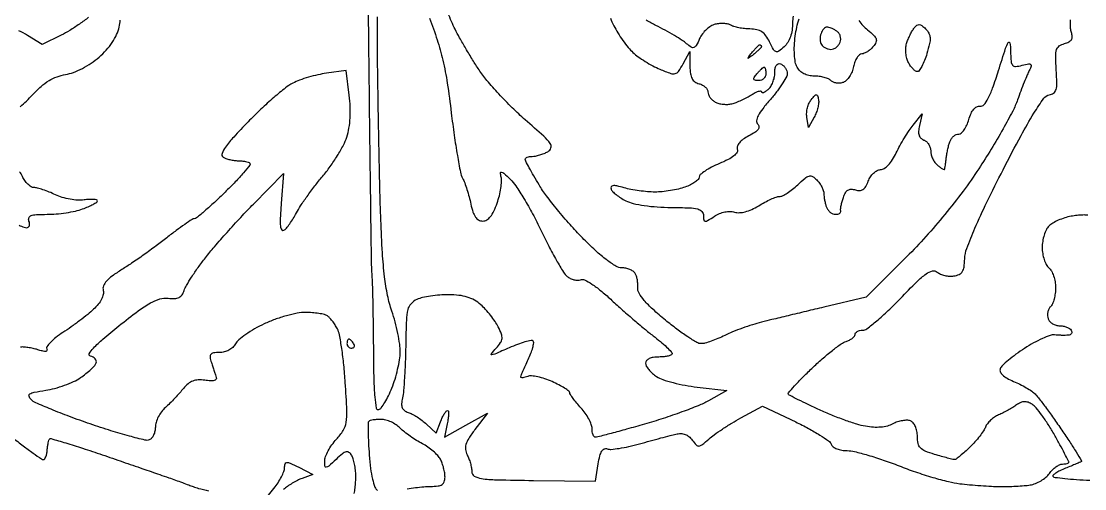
# Model space of a CAD drawing. Extents: x 0 to 102, y 0 to 135.
# Drawn here: x 64.88 to 85.07, y 15.01 to 23.88 of the extents above; entities that cross this region are included whole.
import ezdxf

# ---------------------------------------------------------------- set-up
doc = ezdxf.new("R2010")
doc.units = 0
doc.header["$MEASUREMENT"] = 0

msp = doc.modelspace()

# ---------------------------------------------------------------- linework, layer by layer
for points in [[(71.452934, 25.4646, 0.000326), (71.476821, 23.121806, 0.000501), (71.500859, 21.093159, 0.00016), (71.524013, 19.335023, 0.014586), (71.535013, 19.0773, -0.010903), (71.544843, 18.880945, -0.001861), (71.554006, 18.506955, -0.002029), (71.561352, 18.067573, -0.001808), (71.565481, 17.6109, 0.004626), (71.573219, 17.083724, 0.017316), (71.592603, 16.75308, 0.0206), (71.621019, 16.542895, 0.457705), (71.667901, 16.515, 0.155265), (71.713994, 16.548595, 0.021453), (71.780791, 16.648356, 0.022908), (71.85143, 16.777262, 0.017576), (71.916974, 16.9239, 0.022712), (71.97583, 17.090401, 0.016756), (72.026258, 17.279317, 0.017007), (72.061916, 17.46145, 0.035959), (72.074473, 17.604706, 0.039061), (72.065113, 17.754199, 0.015096), (72.029788, 17.958992, 0.014839), (71.977961, 18.17967, 0.017756), (71.915717, 18.383884, -0.032946), (71.836037, 18.676913, -0.019881), (71.77872, 19.032376, -0.014891), (71.737274, 19.48992, -0.006174), (71.707344, 20.110279, -0.002797), (71.688847, 20.721222, -0.001162), (71.670394, 21.546707, -0.001149), (71.654711, 22.431179, -0.001484), (71.64459, 23.243212, -0.002156), (71.640836, 23.967696, -0.003475)], [(76.064169, 23.941665, 0.028315), (76.127593, 23.798561, 0.02148), (76.205413, 23.661618, 0.015706), (76.302897, 23.516376, 0.015926), (76.404144, 23.384396, 0.033496), (76.492471, 23.290188, 0.032755), (76.591334, 23.209396, 0.016479), (76.725595, 23.12014, 0.01629), (76.871009, 23.036655, 0.023208), (77.0056, 22.972933, 0.012578), (77.209838, 22.893569, 0.144197), (77.295031, 22.888533, 0.189103), (77.358472, 22.932044, 0.024697), (77.445208, 23.074645), (77.571426, 23.3073), (77.574813, 23.02443, 0.031572), (77.585174, 22.88672, 0.087034), (77.61493, 22.794418, 0.118248), (77.667694, 22.734365, 0.089924), (77.7474, 22.697313, -0.058731), (77.812099, 22.671987, -0.064545), (77.866897, 22.63292, -0.073309), (77.904001, 22.586677, -0.133237), (77.9166, 22.540237, 0.102597), (77.926738, 22.49135, 0.05529), (77.957407, 22.437715, 0.051699), (78.002383, 22.387779, 0.056081), (78.055516, 22.349666, 0.064537), (78.121668, 22.323144, 0.037522), (78.206011, 22.308022, 0.036879), (78.2943, 22.30549, 0.050762), (78.372766, 22.317067, 0.029786), (78.454702, 22.343087, 0.015059), (78.55463, 22.385, 0.014901), (78.655557, 22.434636, 0.021453), (78.74145, 22.484935, -0.021935), (78.814523, 22.527632, -0.044525), (78.875885, 22.553283, -0.076323), (78.917301, 22.559737, -0.414874), (78.9318, 22.545271, 0.345385), (78.942972, 22.531028, 0.142649), (78.969077, 22.532146, 0.064048), (79.00994, 22.552093, 0.027676), (79.0587, 22.5882, 0.07926), (79.107326, 22.643654, 0.044299), (79.148323, 22.723737, 0.042816), (79.176232, 22.814268, 0.053414), (79.1856, 22.901709, -0.039833), (79.192357, 22.986386, -0.097675), (79.213916, 23.044726, -0.162555), (79.248063, 23.073475, -0.176528), (79.29135, 23.07469, -0.086286), (79.333614, 23.051953, -0.056182), (79.373191, 23.012961, -0.054605), (79.404288, 22.964605, -0.067772), (79.421458, 22.913994, -0.164399), (79.411942, 22.843494, -0.022897), (79.339517, 22.712738, -0.024182), (79.235772, 22.561085, -0.018368), (79.108305, 22.405078, 0.014019), (78.956141, 22.222114, 0.046172), (78.871063, 22.090379, 0.082792), (78.84001, 21.995387, 0.238403), (78.861018, 21.931422, -0.177261), (78.883897, 21.882125, -0.18502), (78.869, 21.830757, -0.08844), (78.807492, 21.773889, -0.023141), (78.690632, 21.706432, 0.034008), (78.58685, 21.643481, 0.061487), (78.513297, 21.576852, 0.085342), (78.474588, 21.512517, 0.186568), (78.474447, 21.455896, -0.233509), (78.468848, 21.395467, -0.085763), (78.410599, 21.32936, -0.052022), (78.300174, 21.258043, -0.019829), (78.133453, 21.181613, 0.020191), (77.985796, 21.113794, 0.028748), (77.861158, 21.04103, 0.028253), (77.769686, 20.972585, 0.220645), (77.747717, 20.925626, -0.193398), (77.729974, 20.881881, -0.045927), (77.669231, 20.829503, -0.04063), (77.583003, 20.777981, -0.030496), (77.480976, 20.735276, -0.027888), (77.356937, 20.699653, -0.015709), (77.203166, 20.669682, -0.015642), (77.0456, 20.649116, -0.024633), (76.909367, 20.6424, -0.021096), (76.772184, 20.648191, -0.013002), (76.611578, 20.66599, -0.013033), (76.453438, 20.691907, -0.022703), (76.324173, 20.722706, 0.013738), (76.187799, 20.757793, 0.077598), (76.113085, 20.762991, 0.249505), (76.081117, 20.7423, 0.208426), (76.077178, 20.701556, 0.116475), (76.105864, 20.6544, 0.029157), (76.173214, 20.593631, 0.02819), (76.260565, 20.531348, 0.025097), (76.357747, 20.476621, 0.058709), (76.497166, 20.426455, 0.020428), (76.70726, 20.386645, 0.019055), (76.955056, 20.3597, 0.016158), (77.218238, 20.349721, -0.006996), (77.562422, 20.342984, -0.052935), (77.723132, 20.320445, -0.14705), (77.801292, 20.2739, -0.186863), (77.831588, 20.1963, 0.037711), (77.838164, 20.112309, 0.350746), (77.86317, 20.089357, 0.15449), (77.910403, 20.100847, 0.008712), (78.039358, 20.182165, -0.046009), (78.135049, 20.232971, -0.047178), (78.237625, 20.264909, -0.050545), (78.336587, 20.275494, -0.078381), (78.421339, 20.262608, 0.090071), (78.513353, 20.250796, 0.051015), (78.624738, 20.268077, 0.043665), (78.748916, 20.312442, 0.0308), (78.879617, 20.382492, -0.016092), (78.99645, 20.449602, -0.0181), (79.112932, 20.506303, -0.017634), (79.214796, 20.547173, -0.08679), (79.275556, 20.5578, 0.118065), (79.333534, 20.571684, 0.025849), (79.423091, 20.623171, 0.025546), (79.522956, 20.695152, 0.022095), (79.620123, 20.78034, -0.014397), (79.759882, 20.906725, -0.116133), (79.836308, 20.946046, -0.201404), (79.902112, 20.935861, -0.058656), (79.984303, 20.870983, -0.042076), (80.034778, 20.811214, -0.036135), (80.077455, 20.740811, -0.03775), (80.10683, 20.670798, -0.080621), (80.1162, 20.613062, 0.03162), (80.119865, 20.555162, 0.01717), (80.131284, 20.484748, 0.017045), (80.147875, 20.413637, 0.025787), (80.167551, 20.353219, 0.070559), (80.195986, 20.30206, 0.063449), (80.238436, 20.258709, 0.066819), (80.287862, 20.229368, 0.100912), (80.336751, 20.2194, 0.052878), (80.38064, 20.224054, 0.087524), (80.415058, 20.238038, 0.125291), (80.434766, 20.258732, 0.194907), (80.437839, 20.28285, -0.09403), (80.43527, 20.319085, -0.01797), (80.445354, 20.384615, -0.018584), (80.46297, 20.461304, -0.016157), (80.486962, 20.540185, -0.046895), (80.526807, 20.629101, -0.125143), (80.574523, 20.678904, -0.145312), (80.635406, 20.695701, -0.072106), (80.715157, 20.682555, 0.079495), (80.796637, 20.670351, 0.147251), (80.859942, 20.690099, 0.115069), (80.912011, 20.746342, 0.038627), (80.96004, 20.84822, -0.055649), (81.002786, 20.931439, -0.057372), (81.062461, 21.002244, -0.063582), (81.129216, 21.050801, -0.122444), (81.192756, 21.067583, 0.144867), (81.263501, 21.089642, 0.056496), (81.34242, 21.156504, 0.046764), (81.42105, 21.257485, 0.031989), (81.491312, 21.384833, -0.015387), (81.56061, 21.520919, -0.010877), (81.646363, 21.669477, -0.010992), (81.734612, 21.807995, -0.02268), (81.810736, 21.9114), (81.981747, 22.1229), (81.93098, 21.901716, 0.037018), (81.914959, 21.796858, 0.093157), (81.923268, 21.720337, 0.126218), (81.956093, 21.6662, 0.102413), (82.013407, 21.629421, -0.094729), (82.06433, 21.597827, -0.066835), (82.107474, 21.545885, -0.06465), (82.136644, 21.482372, -0.075498), (82.1466, 21.416814, 0.066622), (82.155909, 21.34726, 0.044492), (82.183877, 21.27182, 0.044351), (82.224923, 21.20218, 0.064298), (82.2735, 21.15, 0.017829), (82.322951, 21.111853, 0.032353), (82.366295, 21.084875, 0.039137), (82.399271, 21.070393, 0.415813), (82.411197, 21.076191, 0.043733), (82.41635, 21.097005, 0.003624), (82.424578, 21.152173, 0.004821), (82.433296, 21.218255, 0.003699), (82.441589, 21.290605, -0.016677), (82.452847, 21.370449, -0.011797), (82.470572, 21.459246, -0.011925), (82.491559, 21.54338, -0.024528), (82.512737, 21.607855, -0.067008), (82.540812, 21.659219, -0.062399), (82.582064, 21.702736, -0.066598), (82.62966, 21.732212, -0.105762), (82.67635, 21.7422, 0.187773), (82.725031, 21.76115, 0.054129), (82.77927, 21.822967, 0.046279), (82.830136, 21.911899, 0.035201), (82.869355, 22.01715, -0.033847), (82.912109, 22.132843, -0.068747), (82.963434, 22.214905, -0.098228), (83.020746, 22.261134, -0.161796), (83.0816, 22.271088, 0.259767), (83.155305, 22.29796, 0.058541), (83.232983, 22.412498, 0.034107), (83.321399, 22.615483, 0.009243), (83.433079, 22.947888, -0.002322), (83.568075, 23.368909, -0.059105), (83.618548, 23.478098, -0.70071), (83.648283, 23.471987, -0.030256), (83.661328, 23.319279, 0.013212), (83.671476, 23.121045, 0.152318), (83.700035, 23.049517, 0.249483), (83.757538, 23.025232, 0.039154), (83.882944, 23.046453, -0.013704), (84.003915, 23.073314, -0.206405), (84.045105, 23.064276, -0.340763), (84.054685, 23.032271, -0.029767), (84.017344, 22.949875, 0.021222), (83.977746, 22.866324, 0.005056), (83.919235, 22.723993, 0.005189), (83.855318, 22.558978, 0.005108), (83.794493, 22.3918, -0.035011), (83.701637, 22.177411, -0.008594), (83.518688, 21.839243, -0.008759), (83.295097, 21.458171, -0.00865), (83.057384, 21.08355, -0.014261), (82.758968, 20.657717, -0.011621), (82.416267, 20.218886, -0.011602), (82.052823, 19.795579, -0.014046), (81.691942, 19.416454), (80.9199, 18.64971), (80.1162, 18.457905, 0.000341), (79.780578, 18.377566, 0.000317), (79.436756, 18.294787, 0.000315), (79.131093, 18.220785, 0.00107), (78.9318, 18.171952, 0.015691), (78.763194, 18.124595, 0.010091), (78.570728, 18.059663, 0.010142), (78.384779, 17.988428, 0.01872), (78.23722, 17.921901, -0.015544), (78.107067, 17.862224, -0.016331), (77.975558, 17.811796, -0.016186), (77.859624, 17.775789, -0.067294), (77.787223, 17.766, -0.133537), (77.707321, 17.787727, -0.012451), (77.532288, 17.896469, -0.015304), (77.327486, 18.04004, -0.011436), (77.110502, 18.21015, -0.012671), (76.869509, 18.418596, -0.030992), (76.706241, 18.58684, -0.041781), (76.608167, 18.722799, -0.158904), (76.584989, 18.8235, 0.037994), (76.585932, 18.896037, 0.029895), (76.576308, 18.974062, 0.030729), (76.558441, 19.045848, 0.062944), (76.534247, 19.09845, 0.103687), (76.495455, 19.138982, 0.051404), (76.432637, 19.173136, 0.047893), (76.357441, 19.19636, 0.051005), (76.280788, 19.2042, -0.136502), (76.168923, 19.235319, -0.027302), (75.995998, 19.352926, -0.023663), (75.783331, 19.531745, -0.012019), (75.532463, 19.77525, -0.012399), (75.298597, 20.025556, -0.009992), (75.059541, 20.305559, -0.010128), (74.849105, 20.57313, -0.025399), (74.709882, 20.778657, -0.005162), (74.60954, 20.948243, -0.007526), (74.524928, 21.099898, -0.004132), (74.456776, 21.229038, -0.119902), (74.448, 21.265107, -0.223187), (74.457728, 21.285814, -0.076333), (74.486911, 21.30331, -0.058057), (74.529739, 21.315242, -0.038953), (74.580462, 21.3192, 0.049554), (74.642942, 21.325408, 0.022677), (74.722549, 21.345176, 0.022194), (74.805186, 21.37377, 0.02848), (74.878153, 21.407628, 0.197654), (74.936679, 21.478667, 0.232953), (74.923025, 21.563874, 0.055054), (74.801854, 21.700193, 0.004654), (74.449644, 22.012142, -0.015043), (74.201434, 22.241355, -0.01188), (73.946586, 22.503479, -0.012056), (73.721482, 22.758352, -0.02899), (73.570866, 22.960064, -0.007422), (73.449419, 23.150133, -0.005437), (73.320116, 23.364453, -0.005495), (73.202083, 23.570127, -0.012117), (73.117517, 23.7303, -0.012107), (73.048978, 23.876905, -0.009739), (72.982224, 24.037636, -0.00987)], [(66.160356, 23.958176, -0.013845), (65.983782, 23.827554, -0.013859), (65.800877, 23.707326, -0.023591), (65.640909, 23.618555), (65.279723, 23.439854), (64.997987, 23.613977, 0.034697), (64.834113, 23.700169, 0.062926)], [(64.861756, 22.261626, 0.017367), (64.978148, 22.367723, 0.012582), (65.100498, 22.49346, -0.026823), (65.256953, 22.645346, -0.042409), (65.407688, 22.755753, -0.04773), (65.560416, 22.829911, -0.049559), (65.722533, 22.872622, 0.050593), (65.870768, 22.912002, 0.02873), (66.040554, 22.987459, 0.027756), (66.209999, 23.087001, 0.032554), (66.358122, 23.200011, 0.03127), (66.495104, 23.335342, 0.035209), (66.608355, 23.481703, 0.037959), (66.691972, 23.630393, 0.055468), (66.73998, 23.7726, 0.034782), (66.759488, 23.905994, 0.022302)], [(72.627892, 23.939085, -0.017275), (72.776272, 23.531306, -0.021571), (72.884238, 23.143159, -0.018787), (72.968458, 22.706643, -0.009134), (73.044763, 22.143832, 0.005917), (73.09938, 21.720544, 0.007839), (73.159674, 21.336765, 0.005836), (73.218711, 21.018088, 0.074272), (73.259559, 20.903751, -0.033404), (73.29844, 20.817752, -0.012178), (73.342217, 20.691382, -0.012012), (73.383531, 20.550419, -0.014057), (73.415709, 20.414803, 0.025763), (73.455479, 20.263091, 0.074938), (73.503217, 20.166123, 0.116125), (73.563384, 20.112007, 0.125982), (73.639573, 20.0925, 0.136415), (73.71643, 20.113866, 0.086828), (73.786946, 20.175158, 0.060459), (73.852445, 20.279336, 0.026321), (73.914369, 20.4309, 0.02254), (73.95651, 20.572031, 0.022613), (73.985722, 20.71623, 0.023138), (73.999617, 20.843918, 0.078591), (73.991719, 20.927036, -0.038229), (73.977919, 21.005009, -0.517236), (73.996417, 21.021066, -0.122661), (74.04139, 20.997428, -0.006186), (74.164712, 20.884736, -0.057678), (74.269655, 20.76085, -0.011884), (74.422847, 20.518559, -0.012352), (74.588063, 20.226859, -0.011348), (74.743608, 19.919079, 0.007918), (74.893298, 19.617768, 0.010165), (75.040929, 19.345755, 0.008235), (75.172182, 19.123804, 0.082072), (75.242706, 19.042464, 0.059225), (75.302923, 19.003491, 0.052636), (75.373012, 18.977833, 0.055715), (75.441967, 18.968507, 0.097691), (75.498497, 18.978306, -0.20923), (75.573465, 18.974848, -0.029381), (75.711291, 18.896417, -0.027592), (75.879997, 18.773082, -0.015655), (76.070625, 18.606647, 0.005707), (76.269027, 18.426344, 0.004168), (76.49334, 18.230443, 0.004211), (76.709064, 18.048324, 0.00927), (76.877634, 17.913626, -0.010078), (77.014579, 17.803837, -0.014636), (77.130487, 17.701104, -0.010131), (77.221405, 17.612103, -0.18574), (77.237184, 17.57565, -0.304773), (77.222118, 17.551102, -0.045344), (77.164478, 17.530838, -0.038264), (77.083084, 17.516788, -0.023616), (76.986, 17.5122, 0.03484), (76.878912, 17.504729, 0.073433), (76.799163, 17.481286, 0.10977), (76.750051, 17.44386, 0.177056), (76.7322, 17.39503, 0.129385), (76.746535, 17.340559, 0.043328), (76.793484, 17.272124, 0.039701), (76.860992, 17.20212, 0.036053), (76.940825, 17.141163, 0.063884), (77.057913, 17.08425, 0.017818), (77.253661, 17.026002, 0.017673), (77.481845, 16.975396, 0.017719), (77.712834, 16.941083), (78.276218, 16.8777), (77.925105, 16.680754, -0.031491), (77.733717, 16.588722, -0.008765), (77.423076, 16.469045, -0.00881), (77.065991, 16.345702, -0.009141), (76.709124, 16.236604, -0.001813), (76.373076, 16.141869, -0.002737), (76.079621, 16.062016, -0.001068), (75.827229, 15.995396, -0.064071), (75.780628, 15.9894, -0.232125), (75.756248, 16.001363, -0.072647), (75.735691, 16.037822, -0.055409), (75.721647, 16.091111, -0.036759), (75.717, 16.154241, 0.090888), (75.702507, 16.23331, 0.032787), (75.654872, 16.337698, 0.03122), (75.58644, 16.447806, 0.032239), (75.5055, 16.547295, -0.012032), (75.424492, 16.639036, -0.016304), (75.356128, 16.725918, -0.013254), (75.304299, 16.80046, -0.146296), (75.294, 16.834905, 0.240383), (75.278501, 16.865281, 0.016452), (75.195931, 16.921078, 0.020616), (75.088071, 16.982854, 0.013821), (74.960149, 17.044848, 0.024931), (74.822694, 17.098761, 0.028013), (74.685754, 17.136354, 0.028943), (74.56711, 17.154776, 0.116163), (74.494849, 17.144952, -0.023122), (74.444427, 17.128233, -0.04261), (74.402013, 17.12013, -0.061313), (74.372598, 17.120685, -0.373395), (74.3634, 17.131285, -0.09705), (74.368276, 17.156169, -0.003609), (74.405131, 17.244767, -0.006426), (74.451033, 17.349157, -0.004461), (74.505462, 17.465967, 0.019065), (74.556219, 17.583764, 0.027882), (74.59098, 17.691179, 0.0268), (74.608956, 17.77823, 0.238221), (74.597093, 17.814307, 0.252975), (74.558434, 17.825836, 0.017225), (74.443266, 17.797634, 0.021328), (74.302103, 17.751284, 0.014143), (74.144245, 17.68673, -0.001746), (73.868816, 17.566043, -0.096346), (73.813908, 17.553915, -0.641512), (73.804646, 17.572832, -0.012527), (73.89727, 17.680483, 0.034144), (73.979164, 17.784426, 0.126604), (74.007325, 17.862256, 0.115149), (73.995745, 17.948163, 0.025915), (73.935851, 18.084072, 0.03231), (73.875686, 18.186403, 0.018125), (73.790383, 18.302822, 0.018027), (73.695312, 18.414636, 0.027929), (73.604745, 18.503208, 0.050442), (73.482671, 18.589918, 0.053884), (73.348312, 18.64818, 0.047032), (73.189478, 18.681619, 0.02647), (72.992631, 18.693558, 0.02054), (72.825502, 18.687969, 0.01817), (72.652362, 18.668699, 0.018548), (72.497641, 18.639862, 0.051588), (72.392979, 18.604662, 0.097539), (72.279599, 18.523378, 0.12891), (72.219147, 18.412178, 0.051459), (72.191564, 18.214594, 0.005154), (72.179362, 17.737512, -0.005363), (72.171217, 17.424196, -0.006071), (72.156529, 17.123829, -0.005571), (72.138115, 16.869039, -0.033016), (72.118251, 16.736974, 0.03546), (72.101775, 16.62368, 0.113803), (72.113332, 16.548791, 0.147091), (72.154018, 16.497628, 0.075028), (72.228373, 16.461056, -0.046798), (72.302487, 16.429646, -0.019994), (72.395215, 16.37477, -0.019575), (72.490095, 16.307961, -0.02435), (72.572507, 16.238358), (72.757242, 16.066252), (72.839127, 16.281626, -0.019397), (72.874216, 16.364132, -0.028085), (72.911974, 16.433734, -0.027167), (72.947642, 16.485037, -0.23123), (72.972128, 16.497, -0.37791), (72.988781, 16.482316, -0.035451), (72.992016, 16.423182, -0.031699), (72.985545, 16.34207, -0.018308), (72.96805, 16.245706), (72.912857, 15.994413), (73.320879, 16.220999), (73.7289, 16.447585), (73.492726, 16.134916, 0.017927), (73.375107, 15.967012, 0.068724), (73.321109, 15.851711, 0.108864), (73.313031, 15.755631, 0.089841), (73.344676, 15.657586, -0.032593), (73.378429, 15.58325, -0.022926), (73.406913, 15.495902, -0.023232), (73.426517, 15.409429, -0.044147), (73.4328, 15.338402, 0.265562), (73.481394, 15.253363, 0.097978), (73.616549, 15.205981, 0.029875), (73.901551, 15.182525, 0.00278), (74.607508, 15.170646), (75.782215, 15.15741), (75.83475, 15.485942, -0.020863), (75.86518, 15.635841, -0.07385), (75.902355, 15.726424, -0.150903), (75.9483, 15.767906, -0.203035), (76.003697, 15.769802, 0.115309), (76.075981, 15.759851, 0.014946), (76.23173, 15.779056, 0.016777), (76.417907, 15.814115, 0.013293), (76.616505, 15.864036, -0.001373), (76.820807, 15.920601, -0.001398), (77.024188, 15.975699, -0.001357), (77.201229, 16.022616, -0.005794), (77.307296, 16.049107, -0.060855), (77.400155, 16.059513, -0.084646), (77.482331, 16.044657, -0.085325), (77.554466, 16.003549, -0.062884), (77.617728, 15.936586, 0.028674), (77.694197, 15.843691, 0.224465), (77.744741, 15.823318, 0.156954), (77.803319, 15.846028, 0.012601), (77.930932, 15.954919, -0.027466), (78.034736, 16.038294, -0.009773), (78.191575, 16.146105, -0.009664), (78.368679, 16.257968, -0.011244), (78.541354, 16.357187), (78.954607, 16.582436), (79.582456, 16.280453, -0.011882), (79.826335, 16.155932, -0.016193), (80.039562, 16.031506, -0.013028), (80.20835, 15.919307, -0.149006), (80.256904, 15.857035, 0.145002), (80.293199, 15.809724, 0.061599), (80.363797, 15.770665, 0.052819), (80.456207, 15.744415, 0.042834), (80.558912, 15.7356, -0.059817), (80.701437, 15.718488, -0.011454), (80.953612, 15.650894, -0.012059), (81.245857, 15.55763, -0.010842), (81.543911, 15.447238, 0.012075), (81.854262, 15.333159, 0.010603), (82.183439, 15.228842, 0.010717), (82.484587, 15.147357, 0.031197), (82.6965, 15.108697, 0.006756), (82.883146, 15.08911, 0.004681), (83.094649, 15.071795, 0.004721), (83.298165, 15.058981, 0.009677), (83.4579, 15.053534, 0.0099), (83.604879, 15.054279, 0.007389), (83.766839, 15.060703, 0.007475), (83.919336, 15.071299, 0.016836), (84.034406, 15.08494, 0.056307), (84.134826, 15.112101, 0.03996), (84.239651, 15.163585, 0.040444), (84.333049, 15.229875, 0.065516), (84.398753, 15.301565, -0.041303), (84.456083, 15.370524, -0.041741), (84.523779, 15.428856, -0.045168), (84.591319, 15.469114, -0.11228), (84.647097, 15.4818, 0.025759), (84.693887, 15.484212, 0.040789), (84.733332, 15.491576, 0.049237), (84.76125, 15.502227, 0.284289), (84.7692, 15.515078, 0.120699), (84.763383, 15.538822, 0.001432), (84.688433, 15.681623, 0.00422), (84.599631, 15.846266, 0.002733), (84.49425, 16.035306, 0.013569), (84.378125, 16.228528, 0.015536), (84.256577, 16.406442, 0.014771), (84.144998, 16.55022, 0.080655), (84.07125, 16.614945, 0.05368), (83.993152, 16.652874, 0.097344), (83.9232, 16.663502, 0.09502), (83.853281, 16.646926, 0.049283), (83.77515, 16.602115, -0.018547), (83.704652, 16.555713, -0.009797), (83.614038, 16.503173, -0.009736), (83.519081, 16.452965, -0.014825), (83.434582, 16.413468, 0.046813), (83.35675, 16.370829, 0.037842), (83.282058, 16.311609, 0.039192), (83.221139, 16.245746, 0.075563), (83.185696, 16.183448, -0.056734), (83.14818, 16.111342, -0.01689), (83.075245, 16.010651, -0.016707), (82.985043, 15.90226, -0.017323), (82.888848, 15.801478, -0.009806), (82.793031, 15.71142, -0.013914), (82.704109, 15.635454, -0.009915), (82.627962, 15.576437, -0.161252), (82.597648, 15.5664, -0.059893), (82.564116, 15.570431, -0.003626), (82.465753, 15.595185, -0.005378), (82.348841, 15.626856, -0.003948), (82.219865, 15.664391, -0.023108), (82.041311, 15.727012, -0.106101), (81.950936, 15.788169, -0.140067), (81.906736, 15.871812, -0.052001), (81.8928, 16.005446, 0.0462), (81.883468, 16.106228, 0.05985), (81.855683, 16.19472, 0.070346), (81.813193, 16.261859, 0.125574), (81.760193, 16.299396, 0.092318), (81.695186, 16.31138, 0.041121), (81.608071, 16.304044, 0.038858), (81.514502, 16.28076, 0.042483), (81.428545, 16.243759, -0.058917), (81.322742, 16.202271, -0.041897), (81.197123, 16.180416, -0.037944), (81.056447, 16.178636, -0.030068), (80.905502, 16.197344, -0.030019), (80.743781, 16.237512, -0.010327), (80.515143, 16.314328, -0.01022), (80.265895, 16.409633, -0.011662), (80.0316, 16.51118, -0.002761), (79.818222, 16.611068, -0.004093), (79.632452, 16.701156, -0.001873), (79.475251, 16.779721, -0.079699), (79.445, 16.801605, -0.391681), (79.443923, 16.829323, -0.005852), (79.560235, 16.962072, -0.012207), (79.707215, 17.118077, -0.007329), (79.888828, 17.296347, -0.01075), (80.085233, 17.475665, -0.01286), (80.277998, 17.635647, -0.011629), (80.44605, 17.761753, -0.078452), (80.538878, 17.808198, 0.039634), (80.603754, 17.834605, 0.049637), (80.658603, 17.869374, 0.058016), (80.69644, 17.906809, 0.170325), (80.7084, 17.940901, -0.175225), (80.719285, 17.971009, -0.09301), (80.750229, 17.996623, -0.073227), (80.796319, 18.01396, -0.053446), (80.850797, 18.0198, 0.163418), (80.933456, 18.047557, 0.012352), (81.120793, 18.196784, 0.016004), (81.338659, 18.391503, 0.011462), (81.569969, 18.622299, -0.006641), (81.882169, 18.939869, -0.03968), (82.059392, 19.089544, -0.095562), (82.178216, 19.14425, -0.237744), (82.268916, 19.123405, 0.074529), (82.329854, 19.086549, 0.0417), (82.412482, 19.059916, 0.040502), (82.50246, 19.046548, 0.051886), (82.586093, 19.049656, 0.069136), (82.685368, 19.078082, 0.148245), (82.74513, 19.129581, 0.10659), (82.77778, 19.218256, 0.026412), (82.791407, 19.3734, -0.081102), (82.830983, 19.57206, -0.011939), (82.984452, 19.953665, -0.011476), (83.210599, 20.447809, -0.005667), (83.51927, 21.0654, -0.004744), (83.860332, 21.713684, -0.014992), (84.105785, 22.138644, -0.015539), (84.292783, 22.421075, -0.204162), (84.397263, 22.485435, 0.121685), (84.479485, 22.519376, 0.167965), (84.524504, 22.584575, 0.073166), (84.539956, 22.70714, 0.010516), (84.529401, 22.960148, -0.010704), (84.518565, 23.222268, -0.080782), (84.535967, 23.344607, -0.167347), (84.586803, 23.413726, -0.087537), (84.685036, 23.458827, 0.050704), (84.769538, 23.490354, 0.139286), (84.816303, 23.532646, 0.152679), (84.831435, 23.590511, 0.065114), (84.817167, 23.670145, -0.045717), (84.801227, 23.742802, -0.032373), (84.796229, 23.826196, -0.032841), (84.801949, 23.907194, -0.057623)], [(79.531482, 23.978888, 0.029783), (79.524, 23.853392, -0.037787), (79.513404, 23.713386, -0.04765), (79.481736, 23.587426, -0.052698), (79.430701, 23.480914, -0.070894), (79.362403, 23.398781, -0.024657), (79.260337, 23.315182, -0.244762), (79.207377, 23.306805, -0.187732), (79.161487, 23.345017, -0.014188), (79.085842, 23.491419, 0.044606), (79.016832, 23.607148, 0.090633), (78.940542, 23.68012, 0.092534), (78.844479, 23.720493, 0.048016), (78.714814, 23.735781, -0.022074), (78.608954, 23.742729, -0.021179), (78.50263, 23.75902, -0.021666), (78.410236, 23.781406, -0.06824), (78.352066, 23.807195, 0.085957), (78.297538, 23.829107, 0.037879), (78.220266, 23.839592, 0.036042), (78.134612, 23.838486, 0.040258), (78.053195, 23.824893, 0.079806), (77.972147, 23.790131, 0.045551), (77.887486, 23.725034, 0.044071), (77.812201, 23.641947, 0.055198), (77.758958, 23.552682, -0.017929), (77.694716, 23.424112, -0.176839), (77.65004, 23.384809, -0.242878), (77.598547, 23.390241, -0.035034), (77.511804, 23.45641, 0.037314), (77.428142, 23.519628, 0.008938), (77.28002, 23.611388, 0.009134), (77.105679, 23.710859, 0.00893), (76.926515, 23.804671, -0.01865), (76.742852, 23.905435, -0.015442)], [(80.781506, 23.896226, 0.031108), (80.85994, 23.800642, 0.034644), (80.94703, 23.719154, -0.019516), (81.065904, 23.614484, -0.12096), (81.109394, 23.546494, -0.192921), (81.10601, 23.4825, -0.064772), (81.055102, 23.401904, -0.041158), (81.003798, 23.349521, -0.039029), (80.943731, 23.305215, -0.041559), (80.884218, 23.274653, -0.098151), (80.835516, 23.265, 0.189481), (80.791392, 23.247656, 0.063931), (80.746394, 23.193584, 0.052742), (80.707333, 23.114939, 0.039572), (80.680927, 23.021883, -0.048132), (80.651561, 22.924748, -0.04648), (80.603905, 22.833803, -0.050172), (80.546214, 22.761849, -0.107488), (80.487005, 22.723009, -0.066207), (80.424935, 22.708202, -0.059326), (80.358722, 22.709297, -0.062694), (80.298521, 22.725331, -0.100306), (80.254333, 22.754627, 0.095585), (80.204647, 22.788241, 0.034685), (80.123917, 22.816334, 0.032865), (80.029012, 22.835555, 0.033544), (79.933057, 22.842, -0.053978), (79.828881, 22.853279, -0.066303), (79.736994, 22.886624, -0.071319), (79.662341, 22.94025, -0.078682), (79.60865, 23.011106, -0.079574), (79.575544, 23.106952, -0.028835), (79.558818, 23.250346, -0.026296), (79.557819, 23.420244, -0.021299), (79.574077, 23.60183, -0.021821), (79.603944, 23.770243, -0.025065), (79.647387, 23.927658, -0.025323)], [(71.201552, 14.923769, 0.015448), (71.217735, 15.027463, 0.015213), (71.228629, 15.143636, 0.01698), (71.231905, 15.256069, 0.025726), (71.225609, 15.367833, 0.023404), (71.207828, 15.481992, 0.024107), (71.182205, 15.582543, 0.066642), (71.15176, 15.648783, 0.094349), (71.100768, 15.703296, 0.226219), (71.047712, 15.713262, 0.108539), (70.977942, 15.677336, 0.015612), (70.856956, 15.570586, -0.005512), (70.71676, 15.441759, -0.148136), (70.671474, 15.420549, -0.423294), (70.646631, 15.43971, -0.02825), (70.641, 15.5393, -0.091672), (70.656254, 15.621798, -0.03259), (70.706539, 15.731205, -0.031036), (70.778727, 15.846852, -0.031842), (70.86411, 15.951633, 0.045765), (70.99396, 16.120352, 0.102728), (71.050581, 16.270897, 0.050378), (71.062524, 16.490509, 0.004775), (71.032411, 17.028729, 0.009206), (71.004368, 17.362376, 0.011238), (70.965394, 17.673192, 0.009839), (70.921837, 17.931752, 0.074607), (70.881236, 18.048192, 0.02271), (70.837506, 18.122852, 0.020612), (70.785834, 18.19577, 0.021117), (70.734154, 18.257134, 0.060048), (70.691785, 18.293455, 0.090389), (70.63592, 18.317632, 0.019163), (70.531313, 18.337732, 0.019468), (70.406499, 18.351843, 0.017409), (70.276211, 18.356905, 0.048609), (70.120374, 18.34235, 0.019892), (69.913188, 18.293829, 0.019458), (69.693192, 18.223664, 0.023561), (69.493244, 18.140359, 0.019614), (69.310572, 18.045002, 0.021791), (69.142428, 17.938669, 0.021783), (69.008081, 17.836319, 0.0965), (68.945606, 17.759659, -0.083061), (68.895647, 17.694905, -0.063208), (68.822687, 17.642634, -0.060629), (68.735627, 17.608434, -0.063385), (68.644222, 17.5968, 0.029321), (68.528562, 17.590012, 0.19527), (68.478993, 17.562742, 0.213985), (68.465028, 17.510367, 0.035625), (68.489608, 17.40645, 0.00236), (68.514948, 17.326853, 0.002159), (68.541791, 17.245099, 0.002157), (68.566389, 17.172306, 0.007055), (68.583543, 17.124469, -0.263299), (68.578062, 17.089737, -0.164322), (68.542522, 17.066773, -0.073799), (68.471317, 17.059587, -0.024751), (68.367001, 17.069657, 0.045153), (68.239597, 17.076733, 0.081727), (68.137457, 17.056257, 0.083302), (68.048554, 17.004506, 0.048543), (67.961518, 16.916596, -0.012359), (67.888592, 16.831428, -0.007019), (67.796404, 16.731847, -0.007004), (67.700661, 16.634075, -0.01147), (67.61655, 16.554302, 0.050139), (67.543705, 16.473654, 0.040197), (67.482115, 16.374108, 0.04159), (67.439942, 16.271676, 0.077012), (67.4262, 16.182988, -0.053658), (67.41766, 16.103641, -0.056884), (67.392446, 16.029564, -0.063647), (67.355291, 15.971447, -0.127796), (67.311294, 15.939996, -0.152688), (67.22964, 15.934815, -0.005966), (66.934617, 16.010648, -0.010123), (66.584158, 16.112858, -0.006926), (66.190344, 16.242433, -0.00626), (65.796459, 16.383646, -0.008546), (65.445455, 16.521346, -0.005977), (65.156288, 16.644593, -0.09219), (65.067293, 16.705309, -0.112325), (65.02789, 16.767533, -0.35016), (65.043011, 16.811275, -0.095196), (65.126434, 16.844065, -0.00896), (65.344485, 16.88077, 0.029113), (65.514881, 16.916565, 0.020672), (65.70108, 16.975514, 0.020954), (65.874712, 17.046855, 0.040996), (66.00487, 17.120292, 0.018046), (66.109147, 17.196598, 0.020968), (66.202368, 17.276682, 0.020513), (66.2748, 17.350179, 0.105427), (66.30341, 17.399345, 0.14443), (66.304605, 17.439127, 0.11475), (66.284466, 17.477313, 0.095148), (66.245443, 17.508055, 0.070486), (66.193489, 17.526245, -0.510812), (66.172197, 17.572641, -0.05984), (66.251876, 17.681049, -0.027769), (66.43131, 17.852247, -0.007434), (66.735229, 18.103861, -0.008118), (67.099217, 18.386597, -0.033391), (67.333006, 18.538909, -0.057262), (67.509739, 18.612855, -0.096897), (67.669047, 18.627019, 0.03538), (67.794196, 18.62279, 0.10402), (67.877384, 18.643522, 0.131115), (67.933969, 18.692383, 0.072738), (67.974121, 18.774966, -0.056354), (68.01609, 18.868965, -0.010715), (68.114841, 19.028616, -0.011312), (68.238975, 19.210846, -0.010179), (68.375549, 19.393907, -0.012161), (68.548138, 19.604883, -0.005275), (68.787349, 19.877335, -0.005216), (69.047905, 20.161831, -0.006906), (69.291333, 20.415017), (69.860962, 20.991334), (69.815372, 20.423381, 0.007806), (69.797784, 20.151029, 0.037871), (69.801936, 19.996332, 0.113499), (69.826027, 19.925669, 0.413914), (69.867593, 19.915879, 0.080118), (69.91416, 19.956186, 0.018892), (69.977426, 20.037763, 0.018977), (70.043845, 20.138278, 0.017673), (70.104142, 20.245915, -0.02711), (70.181545, 20.378173, -0.009376), (70.306985, 20.560566, -0.009283), (70.453006, 20.756781, -0.01065), (70.599845, 20.9385, 0.020124), (70.744194, 21.124226, 0.016743), (70.882727, 21.332494, 0.017069), (70.996758, 21.531955, 0.043201), (71.061577, 21.685755, 0.037465), (71.102269, 21.853768, 0.02614), (71.123775, 22.047676, 0.02433), (71.125789, 22.2588, 0.0213), (71.107775, 22.47879), (71.049205, 22.94757), (70.674444, 22.896204, 0.021951), (70.511599, 22.866552, 0.015588), (70.331963, 22.819691, 0.015777), (70.162978, 22.764083, 0.031959), (70.03481, 22.707865, 0.048685), (69.896539, 22.618349, 0.010437), (69.676379, 22.435637, 0.010811), (69.429342, 22.212232, 0.010119), (69.18657, 21.973475, 0.007817), (68.914002, 21.685466, 0.031103), (68.761064, 21.496358, 0.057551), (68.692115, 21.371008, 0.363154), (68.712653, 21.306623, 0.054527), (68.767135, 21.279876, 0.026193), (68.841723, 21.257206, 0.025604), (68.922848, 21.241479, 0.033247), (68.99835, 21.235895, -0.023493), (69.06917, 21.232044, -0.026794), (69.136234, 21.221574, -0.027416), (69.191419, 21.206699, -0.117361), (69.220241, 21.188959, -0.3832), (69.222075, 21.154713, -0.007549), (69.10063, 21.008599, -0.013927), (68.943881, 20.835688, -0.008383), (68.748964, 20.639059, -0.005931), (68.546109, 20.445815, -0.008967), (68.364586, 20.282926, -0.00443), (68.2082, 20.149983, -0.175699), (68.166328, 20.1348, 0.146187), (68.124131, 20.122193, 0.005499), (67.985706, 20.029182, 0.009518), (67.823556, 19.913015, 0.006511), (67.643729, 19.77525, -0.007454), (67.440002, 19.619786, -0.005151), (67.205062, 19.449699, -0.005195), (66.975795, 19.290844, -0.010601), (66.791974, 19.171893, 0.017512), (66.60777, 19.049048, 0.053916), (66.496391, 18.949191, 0.089236), (66.441789, 18.860959, 0.159312), (66.436707, 18.776632, -0.121646), (66.437747, 18.700622, -0.061056), (66.404579, 18.609868, -0.05111), (66.34174, 18.512791, -0.036211), (66.253307, 18.417675, -0.017555), (66.142658, 18.321739, -0.007815), (65.990598, 18.202855, -0.007724), (65.825585, 18.081912, -0.01036), (65.672138, 17.977762, 0.021622), (65.538597, 17.882661, 0.034497), (65.434316, 17.789141, 0.038119), (65.366983, 17.708318, 0.301672), (65.365482, 17.662013, -0.215021), (65.369153, 17.633932, -0.298626), (65.350253, 17.618116, -0.087761), (65.298933, 17.62113, -0.020754), (65.216044, 17.644539, 0.022034), (65.128269, 17.669085, 0.016947), (65.030638, 17.688341, 0.01724), (64.937973, 17.700113, 0.038581), (64.86705, 17.70116, -0.053727)], [(64.838578, 20.011265, 0.014021), (64.933085, 19.974493, 0.085968), (64.984424, 19.9656, 0.163359), (65.015063, 19.975885, 0.151327), (65.034444, 20.002877, 0.109714), (65.038721, 20.043939, 0.062991), (65.026806, 20.0925, -0.180958), (65.026294, 20.1538, -0.220518), (65.066406, 20.194043, -0.07646), (65.167327, 20.214535, -0.011925), (65.371299, 20.2194, 0.021643), (65.542387, 20.226809, 0.015756), (65.731519, 20.249244, 0.015973), (65.909869, 20.281978, 0.033391), (66.045444, 20.320995, 0.015599), (66.153098, 20.363765, 0.023389), (66.243869, 20.408302, 0.020096), (66.31251, 20.449736, 0.252022), (66.3264, 20.475543, 0.354821), (66.311468, 20.493935, 0.036316), (66.251829, 20.501996, 0.032618), (66.169872, 20.501712, 0.019264), (66.07254, 20.491237, -0.053668), (65.954604, 20.486695, -0.028139), (65.808746, 20.505023, -0.027636), (65.659733, 20.540941, -0.037838), (65.531004, 20.590489, 0.014745), (65.411942, 20.642744, 0.015554), (65.292089, 20.6869, 0.015351), (65.186733, 20.718475, 0.065212), (65.121644, 20.727, -0.138647), (65.068049, 20.742153, -0.055234), (65.00723, 20.789494, -0.049053), (64.949115, 20.858352, -0.043885), (64.903026, 20.939746, 0.054415), (64.850394, 21.0283, 0.035121)], [(85.126533, 20.203792, 0.022433), (85.034698, 20.206311, 0.022885), (84.924602, 20.199343, 0.019123), (84.80873, 20.182162, 0.030845), (84.689002, 20.151958, 0.026398), (84.567331, 20.105943, 0.027261), (84.461063, 20.052114, 0.0656), (84.39122, 19.998534, 0.082422), (84.341462, 19.928972, 0.037461), (84.299676, 19.824829, 0.035778), (84.271161, 19.705812, 0.040931), (84.2616, 19.589216, 0.040771), (84.270977, 19.474413, 0.038868), (84.298877, 19.360742, 0.041411), (84.339766, 19.264341, 0.098855), (84.3885, 19.2042, -0.096116), (84.437215, 19.144744, -0.041971), (84.478123, 19.050853, -0.039491), (84.506022, 18.940702, -0.042305), (84.5154, 18.830061, -0.032106), (84.508333, 18.720119, -0.032165), (84.487249, 18.612055, -0.03393), (84.456457, 18.52062, -0.0985), (84.419567, 18.465407, 0.085436), (84.38671, 18.418886, 0.06262), (84.36683, 18.358777, 0.061901), (84.362302, 18.294827, 0.078522), (84.374611, 18.236987, 0.097904), (84.406507, 18.186291, 0.066865), (84.45956, 18.143347, 0.064055), (84.52476, 18.114308, 0.0729), (84.592352, 18.1044, -0.046173), (84.660059, 18.098134, -0.045996), (84.725557, 18.079549, -0.049989), (84.779518, 18.052253, -0.112729), (84.8115, 18.0198, -0.113328), (84.822718, 17.986822, -0.165722), (84.815896, 17.95719, -0.147914), (84.791378, 17.935582, -0.085438), (84.753043, 17.925458, -0.018608), (84.700074, 17.922779, -0.008595), (84.631079, 17.923046, -0.0085), (84.558478, 17.92581, -0.01168), (84.493358, 17.930927, 0.111911), (84.41085, 17.920884, 0.019855), (84.265575, 17.862232, 0.020607), (84.09778, 17.778128, 0.01728), (83.927078, 17.675712, 0.013502), (83.764025, 17.563693, 0.01688), (83.619289, 17.450731, 0.01519), (83.505477, 17.349522, 0.112258), (83.465334, 17.289565, 0.1999), (83.466946, 17.232384, 0.097278), (83.509954, 17.171723, 0.06296), (83.593886, 17.109965, 0.028215), (83.717328, 17.05, -0.016606), (83.839063, 16.994319, -0.015493), (83.959738, 16.929459, -0.015685), (84.06328, 16.865186, -0.049665), (84.126331, 16.813555, -0.033798), (84.190742, 16.739793, -0.003934), (84.322061, 16.564295, -0.004712), (84.474805, 16.35263, -0.003835), (84.634523, 16.123134, -0.004026), (84.784434, 15.90034, -0.006703), (84.906652, 15.710009, -0.001799), (85.008877, 15.544696, -0.397697), (85.005407, 15.528158, -0.050266), (84.986722, 15.517792, -0.001579), (84.906394, 15.483556, -0.003061), (84.811217, 15.444031, -0.002115), (84.703037, 15.400414, 0.017696), (84.599592, 15.354909, 0.03259), (84.519604, 15.309645, 0.04059), (84.468999, 15.270269, 0.426868), (84.468492, 15.246708, 0.166949), (84.505729, 15.228511, 0.004433), (84.690497, 15.207199, 0.008817), (84.91069, 15.187697, 0.005864), (85.163706, 15.172758, 0.009492)], [(72.204838, 15.010666, -0.010174), (72.365398, 15.034284, -0.010239), (72.522795, 15.050909, -0.019356), (72.65025, 15.056782, 0.026177), (72.792121, 15.065259, 0.115352), (72.870531, 15.093147, 0.172978), (72.911339, 15.146074, 0.078726), (72.9252, 15.233562, 0.039786), (72.918926, 15.312286, 0.023382), (72.899612, 15.404799, 0.023288), (72.871472, 15.496048, 0.036439), (72.838092, 15.571086, 0.064752), (72.786771, 15.642863, 0.027567), (72.701433, 15.724893, 0.026709), (72.599509, 15.803526, 0.031624), (72.495193, 15.866123, -0.020303), (72.385222, 15.928776, -0.014116), (72.26616, 16.007923, -0.014263), (72.156027, 16.090512, -0.028366), (72.074701, 16.163099, 0.051455), (71.997148, 16.226145, 0.038239), (71.900395, 16.279419, 0.03904), (71.800178, 16.315869, 0.067803), (71.7126, 16.3278, 0.01708), (71.63434, 16.325126, 0.021651), (71.562456, 16.31707, 0.020327), (71.504069, 16.305504, 0.138168), (71.478671, 16.291271, 0.197673), (71.46532, 16.259255, 0.004397), (71.466006, 16.088706, 0.009279), (71.47236, 15.886252, 0.006058), (71.486852, 15.652986, 0.013857), (71.512783, 15.399341, 0.025335), (71.550056, 15.194795, 0.027607), (71.594588, 15.043416, 0.170607), (71.644773, 14.981262, 0.109477)], [(64.707808, 15.98772, 0.004761), (64.918357, 15.826258, 0.007204), (65.104908, 15.690163, 0.003266), (65.265435, 15.578126, 0.151852), (65.303154, 15.5664, 0.249331), (65.325881, 15.578484, 0.054972), (65.347111, 15.618911, 0.044889), (65.363976, 15.676686, 0.029788), (65.373259, 15.745163, -0.015154), (65.380755, 15.815952, -0.019135), (65.392158, 15.880802, -0.017502), (65.405472, 15.933532, -0.126435), (65.418686, 15.955886, -0.273993), (65.447787, 15.963334, -0.001611), (65.725205, 15.88129, -0.006018), (66.04439, 15.781574, -0.003719), (66.417274, 15.657061, -0.000231), (66.809062, 15.522786, -0.000258), (67.186933, 15.392867, -0.000238), (67.509011, 15.281774, -0.001355), (67.68, 15.222186, -0.001656), (67.805767, 15.177506, -0.001389), (67.938823, 15.129322, -0.001401), (68.060137, 15.084623, -0.003863), (68.1453, 15.052222, 0.030491), (68.244761, 15.020327, 0.005355), (68.435715, 14.973873, 0.005788)], [(69.478194, 14.769667), (69.678477, 15.019983, 0.024771), (69.755164, 15.126211, 0.025613), (69.82005, 15.238354, 0.026412), (69.865852, 15.340777, 0.091436), (69.87918, 15.411866, -0.066706), (69.889407, 15.486496, -0.329664), (69.920817, 15.511102, -0.115155), (69.983747, 15.498235, -0.00794), (70.148463, 15.419305), (70.417326, 15.285179), (70.213652, 15.209835, 0.028071), (70.124757, 15.171152, 0.017852), (70.025808, 15.116804, 0.017929), (69.932241, 15.056325, 0.031482), (69.86019, 14.998934, 0.024073)]]:
    msp.add_lwpolyline(points, format="xyb")
for points in [[(80.176995, 23.771305, 0.151601), (80.148264, 23.763002, 0.059704), (80.11646, 23.736133, 0.051854), (80.086674, 23.696658, 0.044128), (80.063748, 23.649751, 0.055537), (80.049762, 23.596194, 0.045189), (80.046549, 23.536948, 0.046885), (80.053835, 23.481148, 0.082695), (80.071396, 23.438251, 0.086423), (80.101522, 23.404316, 0.05338), (80.146681, 23.375641, 0.051586), (80.199037, 23.356174, 0.063311), (80.250748, 23.3496, 0.097143), (80.302251, 23.359702, 0.066865), (80.353987, 23.389385, 0.064202), (80.398106, 23.433262, 0.07351), (80.427283, 23.485038, 0.089203), (80.438227, 23.542417, 0.07897), (80.429303, 23.602654, 0.080028), (80.402353, 23.656453, 0.095843), (80.361178, 23.695243, 0.021855), (80.311119, 23.723956, 0.02136), (80.258367, 23.748427, 0.021829), (80.210302, 23.765862, 0.071305)], [(82.048066, 23.738191, -0.072638), (82.109184, 23.656168, -0.110981), (82.133122, 23.571095, -0.070394), (82.123156, 23.45725, -0.015807), (82.073087, 23.268645, -0.019665), (82.02814, 23.137602, -0.029082), (81.977732, 23.027076, -0.028559), (81.928607, 22.945703, -0.247514), (81.892381, 22.9266, -0.155457), (81.856039, 22.938179, -0.043543), (81.81003, 22.977241, -0.03945), (81.762961, 23.033012, -0.032694), (81.72189, 23.098996, -0.059524), (81.690749, 23.178695, -0.039209), (81.673573, 23.275727, -0.039204), (81.671754, 23.374273, -0.059418), (81.686967, 23.458546, -0.022483), (81.715367, 23.538256, -0.01701), (81.753352, 23.623035, -0.017291), (81.794563, 23.700329, -0.037784), (81.832437, 23.755696, -0.058535), (81.883385, 23.805935, -0.187775), (81.92825, 23.819334, -0.145804), (81.977964, 23.800019, -0.031326)], [(78.899859, 23.4342, -0.099038), (78.912049, 23.431762, -0.097945), (78.922417, 23.424817, -0.097945), (78.929362, 23.414449, -0.099038), (78.9318, 23.402259, -0.184603), (78.924935, 23.384298, -0.013803), (78.88831, 23.345593, -0.017649), (78.840466, 23.301013, -0.012436), (78.78375, 23.254209, -0.001576), (78.688194, 23.179754, -0.377591), (78.678, 23.1804, -0.377591), (78.677354, 23.190594, -0.001576), (78.751809, 23.28615, -0.012436), (78.798613, 23.342866, -0.017649), (78.843193, 23.39071, -0.013803), (78.881898, 23.427335, -0.184603)], [(78.984459, 23.0112, -0.294983), (78.996822, 23.003211, -0.044235), (79.007017, 22.973923, -0.037907), (79.014088, 22.932932, -0.023761), (79.0164, 22.8843, -0.107348), (79.005884, 22.835884, -0.099536), (78.97608, 22.794677, -0.095788), (78.931541, 22.767049, -0.091307), (78.879141, 22.7574, -0.035496), (78.810426, 22.762284, -0.304492), (78.788669, 22.781876, -0.217533), (78.794886, 22.815693, -0.020633), (78.8472, 22.8843, -0.013852), (78.889868, 22.932907, -0.019119), (78.930963, 22.973923, -0.016008), (78.96669, 23.004893, -0.172217)], [(80.015799, 22.394308, -0.077259), (80.018346, 22.328574, -0.032479), (80.002425, 22.241294, -0.031163), (79.972915, 22.148423, -0.0353), (79.933059, 22.063884), (79.823819, 21.8691), (79.794315, 22.064107, -0.057202), (79.791279, 22.148709, -0.041765), (79.80645, 22.241609, -0.042445), (79.836214, 22.328446, -0.069376), (79.877056, 22.394531, -0.011064), (79.946445, 22.474573, -0.212109), (79.975904, 22.487602, -0.332971), (79.996994, 22.471754, -0.022644)], [(71.101307, 17.8506, 0.210953), (71.087041, 17.844301, 0.081139), (71.074959, 17.825749, 0.061769), (71.066736, 17.798389, 0.042167), (71.064, 17.766, 0.105053), (71.070858, 17.73372, 0.099167), (71.090318, 17.706251, 0.09642), (71.119393, 17.68784, 0.093332), (71.153593, 17.6814, 0.108972), (71.183621, 17.688023, 0.182303), (71.201509, 17.706251, 0.161196), (71.204141, 17.733674, 0.082592), (71.1909, 17.766, 0.029505), (71.168143, 17.798383, 0.035638), (71.143014, 17.825749, 0.038439), (71.119135, 17.845055, 0.151918)]]:
    msp.add_lwpolyline(points, format="xyb", close=True)

doc.saveas('drawing.dxf')
